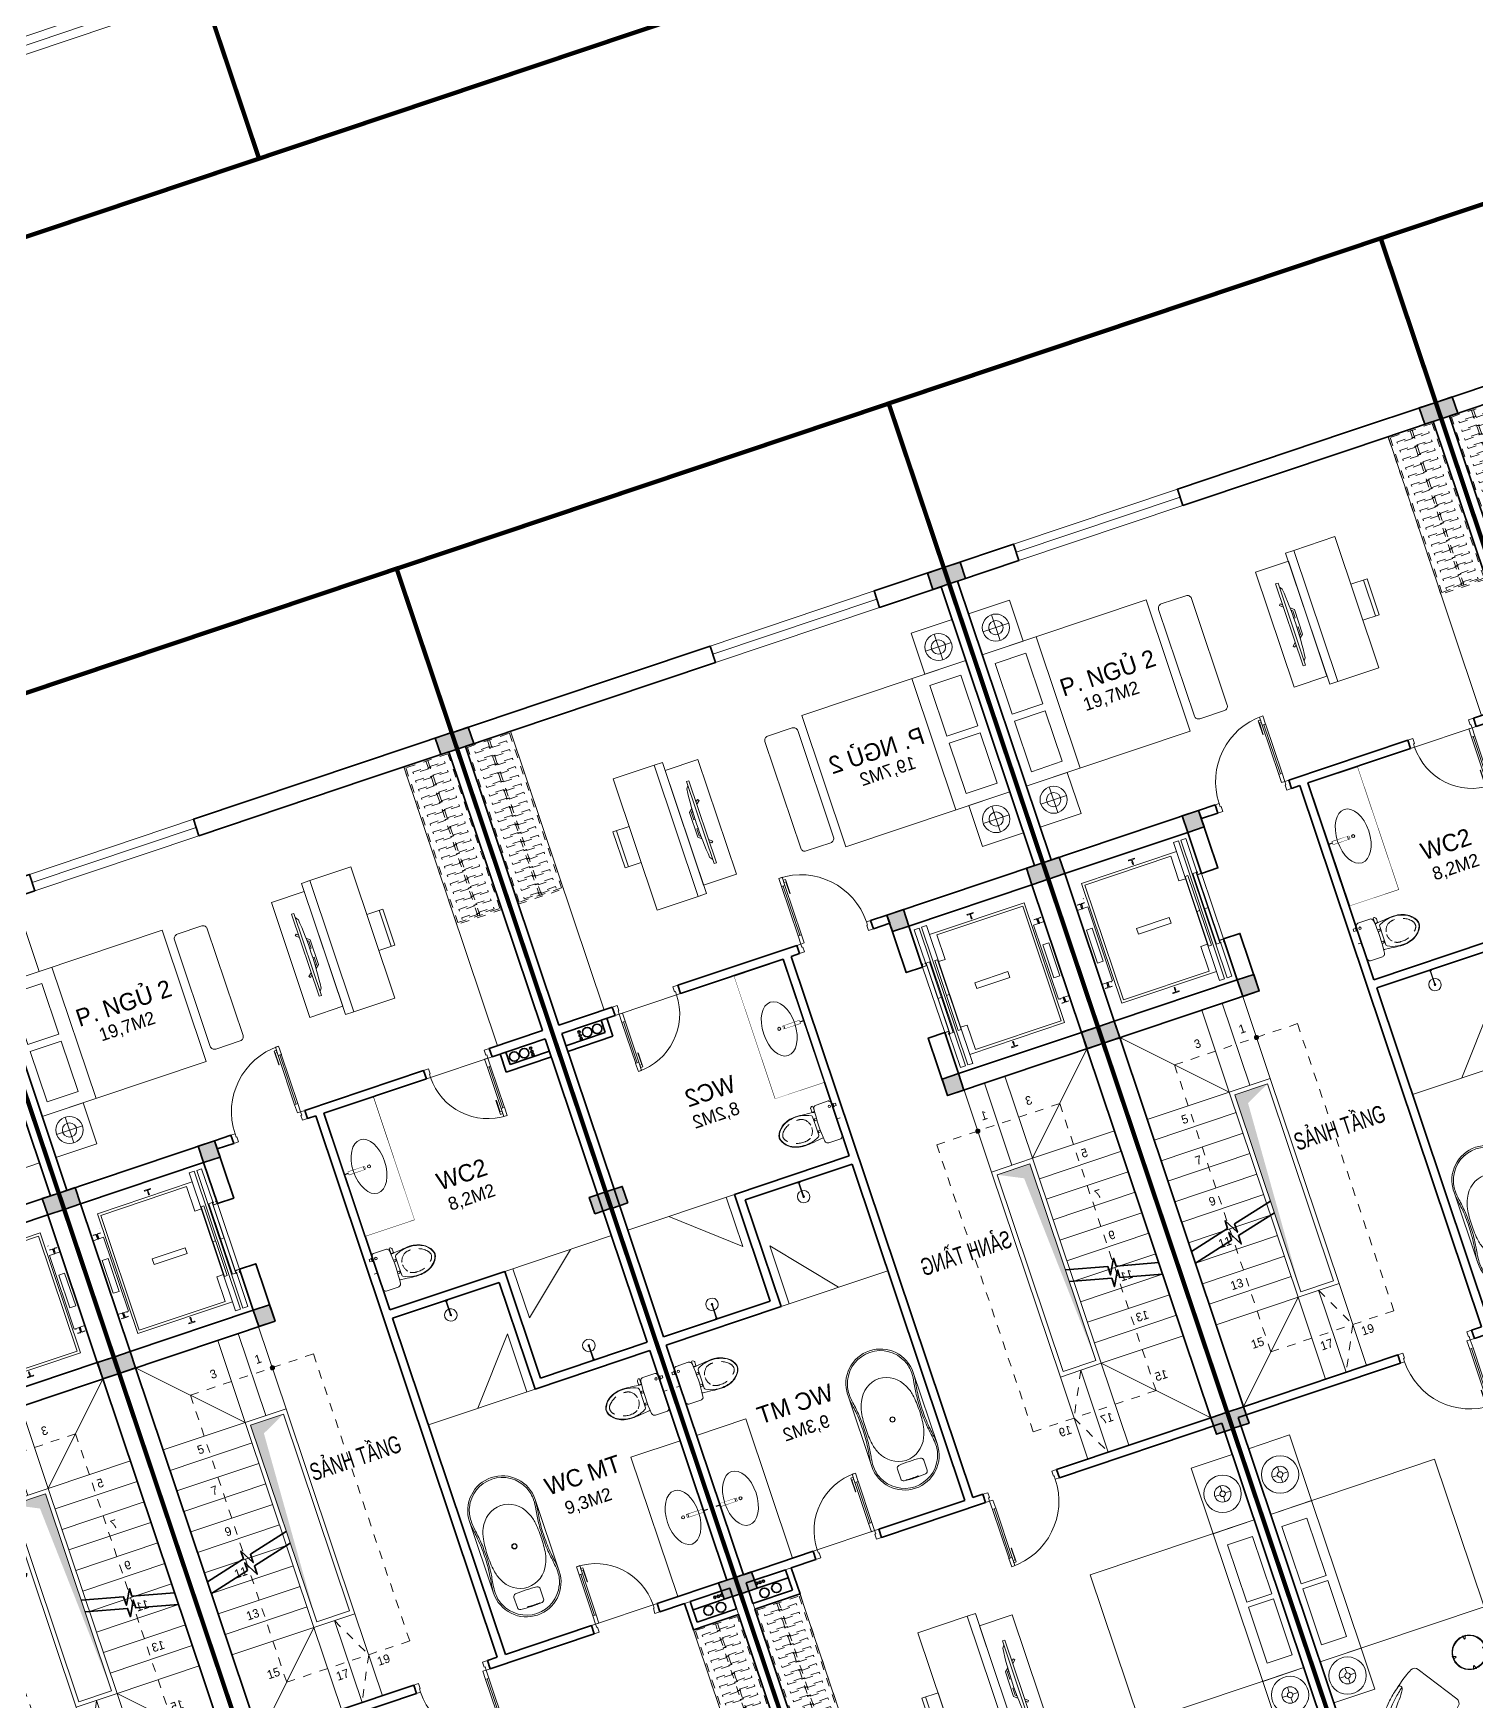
# Model space of a CAD drawing. Header units: metres. Extents: x 568332 to 569219, y 2065964 to 2066430.
# Drawn here: x 568564.28 to 568580.95, y 2066032.33 to 2066051.61 of the extents above; entities that cross this region are included whole.
import ezdxf

# ---------------------------------------------------------------- set-up
doc = ezdxf.new("R2010")
doc.units = ezdxf.units.M
for name, pattern in [('$AUDIT_BAD_LTYPE2', [0]), ('CENTER', [2, 1.25, -0.25, 0.25, -0.25]), ('HIDDEN', [0.375, 0.25, -0.125]), ('HIDDEN2', [0.1875, 0.125, -0.0625]), ('X-5M-G-MB PHONGNGU$0$HIDDEN2', [0.1875, 0.125, -0.0625]), ('xref-thap C (mb tang 32-2)$0$HIDDEN', [0.375, 0.25, -0.125])]:
    doc.linetypes.add(name, pattern=pattern)
doc.layers.get('0').update_dxf_attribs({"linetype": 'CONTINUOUS'})
doc.layers.get('DEFPOINTS').update_dxf_attribs({"linetype": 'CONTINUOUS'})
for name, color, linetype, lineweight in [('-CENTER', 143, 'CENTER', 13), ('-CONCRETE', 1, 'CONTINUOUS', 35), ('-DIM', 9, 'CONTINUOUS', 13), ('-DOOR', 137, 'CONTINUOUS', 9), ('-FURNITURE', 46, 'CONTINUOUS', 9), ('-HATCH', 8, 'CONTINUOUS', 5), ('-KH', 143, 'CONTINUOUS', 13), ('-LINE1', 7, 'CONTINUOUS', 18), ('-LINE2', 252, 'CONTINUOUS', 9), ('-STEEL1', 1, 'CONTINUOUS', 35), ('-TEXT', 7, 'CONTINUOUS', 15), ('-WALL', 4, 'CONTINUOUS', 35), ('TEXT25', 2, 'CONTINUOUS', 13)]:
    doc.layers.add(name, color=color, linetype=linetype, lineweight=lineweight)
for name, color, linetype in [('-RANH GIOI LO DAT', 12, 'CONTINUOUS'), ('12. NET DIM', 252, 'CONTINUOUS'), ('ChiaLo', 128, 'CENTER'), ('ViaHeS', 32, 'CONTINUOUS')]:
    doc.layers.add(name, color=color, linetype=linetype)
doc.styles.add('SVN_AVO_thuong', font='')
doc.styles.add('T1', font='', dxfattribs={"height": 200})
doc.styles.get('SVN_AVO_thuong').set_extended_font_data('SVN-Avo')
doc.styles.get('T1').set_extended_font_data('VNgeometric Light')

# ---------------------------------------------------------------- blocks, each defined once
blk = doc.blocks.new('*U187')
at = {"linetype": 'X-5M-G-MB PHONGNGU$0$HIDDEN2'}
for points in [[(0, 600), (0, 0), (1636, 0), (1636, 600)], [(1616, 580), (1616, 20), (20, 20), (20, 580)], [(1616, 287), (1616, 313), (20, 313), (20, 287)], [(114, 319), (109, 319), (109, 280), (114, 280)], [(228, 319), (223, 319), (223, 280), (228, 280)], [(342, 319), (337, 319), (337, 280), (342, 280)], [(456, 319), (451, 319), (451, 280), (456, 280)], [(570, 319), (565, 319), (565, 280), (570, 280)], [(684, 319), (679, 319), (679, 280), (684, 280)], [(798, 319), (793, 319), (793, 280), (798, 280)], [(912, 319), (907, 319), (907, 280), (912, 280)], [(1026, 319), (1021, 319), (1021, 280), (1026, 280)], [(1140, 319), (1135, 319), (1135, 280), (1140, 280)], [(1254, 319), (1249, 319), (1249, 280), (1254, 280)], [(1368, 319), (1363, 319), (1363, 280), (1368, 280)], [(1482, 319), (1477, 319), (1477, 280), (1482, 280)], [(1596, 319), (1591, 319), (1591, 280), (1596, 280)]]:
    blk.add_lwpolyline(points, close=True, dxfattribs=at)
for points in [[(122, 313), (122, 515), (100, 515), (100, 313)], [(236, 313), (236, 515), (214, 515), (214, 313)], [(350, 313), (350, 515), (328, 515), (328, 313)], [(464, 313), (464, 515), (442, 515), (442, 313)], [(578, 313), (578, 515), (556, 515), (556, 313)], [(692, 313), (692, 515), (670, 515), (670, 313)], [(806, 313), (806, 515), (784, 515), (784, 313)], [(920, 313), (920, 515), (898, 515), (898, 313)], [(1034, 313), (1034, 515), (1012, 515), (1012, 313)], [(1148, 313), (1148, 515), (1126, 515), (1126, 313)], [(1262, 313), (1262, 515), (1240, 515), (1240, 313)], [(1376, 313), (1376, 515), (1354, 515), (1354, 313)], [(1490, 313), (1490, 515), (1468, 515), (1468, 313)], [(1604, 313), (1604, 515), (1582, 515), (1582, 313)], [(100, 287), (100, 92), (122, 92), (122, 287)], [(214, 287), (214, 92), (236, 92), (236, 287)], [(328, 287), (328, 92), (350, 92), (350, 287)], [(442, 287), (442, 92), (464, 92), (464, 287)], [(556, 287), (556, 92), (578, 92), (578, 287)], [(670, 287), (670, 92), (692, 92), (692, 287)], [(784, 287), (784, 92), (806, 92), (806, 287)], [(898, 287), (898, 92), (920, 92), (920, 287)], [(1012, 287), (1012, 92), (1034, 92), (1034, 287)], [(1126, 287), (1126, 92), (1148, 92), (1148, 287)], [(1240, 287), (1240, 92), (1262, 92), (1262, 287)], [(1354, 287), (1354, 92), (1376, 92), (1376, 287)], [(1468, 287), (1468, 92), (1490, 92), (1490, 287)], [(1582, 287), (1582, 92), (1604, 92), (1604, 287)]]:
    blk.add_lwpolyline(points, dxfattribs=at)
blk = doc.blocks.new('1800X2000')
at = {"layer": '-FURNITURE'}
blk.add_line((325497, 17765), (325497, 19565), dxfattribs=at)
for points in [[(323997, 19565), (325997, 19565), (325997, 17765), (323997, 17765)], [(325613, 19391), (325919, 19391), (325919, 18691), (325613, 18691)], [(325613, 18630), (325919, 18630), (325919, 17947), (325613, 17947)]]:
    blk.add_lwpolyline(points, close=True, dxfattribs=at)
blk = doc.blocks.new('A$C18091ED7')
for p, q in [((0, -42), (0, 0)), ((146, -27), (179, -27)), ((146, -27), (146, -30)), ((146, -30), (166, -30)), ((153, -37), (146, -30)), ((152, 0), (152, -27)), ((152, 0), (179, 0)), ((153, -37), (166, -37)), ((153, -40), (153, -37)), ((153, -40), (178, -40)), ((153, -40), (178, -40)), ((153, -40), (153, -42)), ((185, -30), (166, -30)), ((178, -37), (166, -37)), ((185, -30), (178, -37)), ((178, -37), (178, -40)), ((178, -40), (178, -42)), ((179, 0), (179, -27)), ((179, -27), (185, -27)), ((185, -27), (185, -30)), ((-83, -267), (-83, -300)), ((-83, -278), (-83, -288)), ((-61, -290), (-83, -290)), ((-63, -265), (-81, -265)), ((-61, -267), (-61, -300)), ((61, -267), (61, -300)), ((61, -290), (83, -290)), ((63, -265), (81, -265)), ((83, -267), (83, -300)), ((83, -278), (83, -288)), ((165, -262), (165, -290)), ((168, -260), (228, -260)), ((168, -292), (207, -292)), ((231, -274), (231, -262))]:
    blk.add_line(p, q)
for points in [[(230, -219, -0.137407), (225, -235), (222, -241, -0.236081), (198, -255, -0.051961), (-198, -255, -0.236081), (-222, -241), (-225, -235, -0.137407), (-230, -219), (-230, -72, -0.198912), (-226, -63), (-209, -46, -0.198912), (-200, -42), (0, -42), (200, -42, -0.198912), (209, -46), (226, -63, -0.198912), (230, -72)], [(144, -619, -0.212405), (26, -734, -0.027685), (-1, -739, -0.022279), (-26, -734, -0.212405), (-144, -619, -0.142796), (-167, -428, -0.093005), (-128, -309, -0.256439), (-111, -300), (0, -300), (111, -300, -0.256439), (128, -309, -0.093005), (167, -428, -0.142796)]]:
    blk.add_lwpolyline(points, format="xyb", close=True)
at = {"linetype": 'xref-thap C (mb tang 32-2)$0$HIDDEN', "ltscale": 100}
blk.add_lwpolyline([(61, -669, -0.199031), (0, -699, -0.199031), (-61, -669, -0.218924), (-132, -478, -0.153791), (-112, -404, -0.236701), (0, -348, -0.236701), (112, -404, -0.153791), (132, -478, -0.218924)], format="xyb", close=True, dxfattribs=at)
blk.add_circle((166, -78), 13.9)
for centre, radius, start, end in [((-81, -267), 1.98, 90, 180), ((-63, -267), 1.98, 0, 90), ((63, -267), 1.98, 90, 180), ((81, -267), 1.98, 0, 90), ((168, -262), 2.47, 90, 180), ((168, -290), 2.47, 180, 270), ((207, -277), 15.5, 270, 306.4659), ((168, -225), 80.1, 306.4659, 320.3123), ((228, -274), 2.47, 320.3123, 0)]:
    blk.add_arc(centre, radius, start, end)
for points in [[(-156, -259), (-157, -267), (-164, -328), (-169, -385), (-184, -528), (-136, -679), (-50, -735), (-20, -741), (0, -744)], [(156, -259), (157, -267), (164, -328), (169, -385), (184, -528), (136, -679), (50, -735), (20, -741), (0, -744)]]:
    blk.add_open_spline(points, degree=3, knots=[130.613938, 130.613938, 130.613938, 130.613938, 152.852109, 311.129351, 417.703951, 561.383393, 697.692632, 710.812262, 710.812262, 710.812262, 710.812262])
blk = doc.blocks.new('shower')
for points in [[(180919, -32316), (180912, -32316), (180912, -32147), (180919, -32147)], [(180929, -32327), (180902, -32327), (180902, -32316), (180929, -32316)]]:
    blk.add_lwpolyline(points, close=True)
for radius, start, end in [(72, 272.7907, 267.2093), (8.35, 294.8355, 245.1645)]:
    blk.add_arc((180916, -32147), radius, start, end)
blk = doc.blocks.new('Sink_Cicle')
blk.add_lwpolyline([(17, -50), (-17, -50), (-18, -252), (17, -252)], close=True)
blk.add_circle((0, -300), 17.5)
at = {"layer": 'DEFPOINTS'}
blk.add_line((0, -100), (0, 0), dxfattribs=at)
blk.add_wipeout([(17, -50), (-17, -50), (-18, -252), (17, -252)])
at = {"layer": '-FURNITURE', "linetype": 'Continuous'}
blk.add_ellipse((0, -300), major_axis=(-325, 0), ratio=0.584615, dxfattribs=at)
blk.add_line((-18, -237), (17, -237))
blk = doc.blocks.new('*U185')
at = {"ltscale": 300}
blk.add_lwpolyline([(0, 0), (1500, 0), (1500, -600), (0, -600)], close=True, dxfattribs=at)
blk.add_wipeout([(0, 0), (1500, 0), (1500, -600), (0, -600)], dxfattribs=at)
blk.add_blockref('Sink_Cicle', (750, 0), dxfattribs=at)
blk = doc.blocks.new('XR.MB.LM123$0$tvi 1')
blk.add_lwpolyline([(29, 0), (29, -1000), (0, -1000), (0, 0)], close=True)
for points in [[(29, -50), (52, -81)], [(-24, -236), (-39, -252)], [(0, -285), (-39, -252)], [(0, -256), (-24, -236)], [(70, -315), (111, -350), (111, -650), (70, -685)], [(89, -446), (89, -360), (71, -345)], [(89, -554), (89, -640), (71, -655)], [(89, -446), (73, -446)], [(89, -554), (73, -554)], [(0, -715), (-39, -748)], [(-24, -764), (-39, -748)], [(0, -744), (-24, -764)], [(29, -950), (52, -919)]]:
    blk.add_lwpolyline(points)
blk.add_arc((-4025, -500), 4099, 354.1311, 5.8689)
blk = doc.blocks.new('A$C7D524948')
at = {"layer": '-FURNITURE'}
for points in [[(0, 825, 0.023749), (-77, 820, 0.11104), (-175, 786, 0.085168), (-235, 733, 0.08855), (-282, 649, 0.027906), (-316, 526, 0.028342), (-340, 373, 0.04712), (-341, 283, 0.513527), (-285, 300, 0.059578), (-243, 414, -0.034465), (-213, 507, -0.059277), (-183, 564, -0.166146), (-133, 600, -0.052564), (-76, 612, -0.028554), (0, 615, -3.543335)], [(-1, 774, 0.105584), (-138, 751, 0.083976), (-176, 728, 0.149302), (-241, 626, 0.024909), (-289, 424, 0.026439), (-307, 278, -0.886333)], [(-1, 774, -0.105584), (137, 751, -0.083976), (175, 728, -0.149302), (240, 626, -0.024909), (288, 424, -0.026439), (305, 278, 0.886333)], [(0, 825, -0.023749), (77, 820, -0.11104), (175, 786, -0.085168), (235, 733, -0.08855), (282, 649, -0.027906), (316, 526, -0.028342), (340, 373, -0.04712), (341, 283, -0.513527), (285, 300, -0.059578), (243, 414, 0.034465), (213, 507, 0.059277), (183, 564, 0.166146), (133, 600, 0.052564), (76, 612, 0.028554), (0, 615, 3.543335)], [(-343, 328, 0.022671), (-350, 124, 0.012122), (-346, 57, 0.405508), (-279, 0), (0, 0)], [(343, 328, -0.022671), (350, 124, -0.012122), (346, 57, -0.405508), (279, 0), (0, 0)]]:
    blk.add_lwpolyline(points, format="xyb", dxfattribs=at)
blk = doc.blocks.new('A$C52EE6B0C')
for p, q in [((-17.21, 15.73), (17.22, 15.73)), ((-17.21, -15.76), (17.25, -15.76))]:
    blk.add_line(p, q)
for radius in [1.2, 1.06]:
    blk.add_circle((0, -0.01), radius)
for centre, radius, start, end in [((-17.24, -0.01), 15.75, 90.00005, 180.00602), ((-18.18, -21.57), 37.31, 80.32537, 88.55949), ((10, 158.8), 145.24, 261.32176, 262.65662), ((-9.99, 158.8), 145.24, 277.34338, 278.67824), ((18.19, -21.57), 37.31, 91.44051, 99.67463), ((17.25, -0.01), 15.75, 359.99398, 89.99995), ((-17.21, 0), 15.03, 114.01434, 180.05883), ((-17.26, 0.1), 14.92, 89.8926, 114.01434), ((-7.45, -0.4), 12.19, 113.36694, 178.17202), ((-17.86, -16.41), 31.44, 80.9553, 88.85173), ((3.49, 116.01), 102.69, 260.80643, 264.35645), ((-5.42, -2.21), 14.69, 98.51976, 117.85129), ((-0.88, 77.07), 62.8, 262.97229, 270.8035), ((-0.26, -36.68), 49.55, 89.69838, 98.51976), ((-0.44, 89.41), 75.84, 265.33614, 270.33552), ((0.89, 77.07), 62.8, 269.1965, 277.02771), ((0.58, 84.46), 70.9, 269.53626, 275.75097), ((0.27, -36.68), 49.55, 81.48024, 90.30162), ((5.43, -2.21), 14.69, 62.14871, 81.48024), ((-18.44, 226.88), 214.55, 276.99221, 278.59677), ((7.46, -0.4), 12.19, 1.82798, 66.63306), ((17.5, -11.01), 26.04, 90.57162, 98.52624), ((17.38, 0.65), 14.38, 65.52402, 90.57162), ((17.03, -0.12), 15.22, 0.40185, 65.52402), ((28.3, 2.77), 0.286, 160.80789, 185.67758), ((1.03, 0.06), 27.11, 359.84479, 5.67758), ((28.15, 2.82), 0.123, 123.47411, 160.80789), ((28.12, 2.87), 0.0732, 85.79125, 123.47411), ((28.11, 2.83), 0.109, 39.09426, 85.79125), ((27.99, 2.72), 0.275, 4.9413, 41.00239), ((1.84, 0.05), 26.56, 359.86069, 5.81543), ((-17.24, -0.02), 15.75, 179.99398, 269.99995), ((-17.21, -0.03), 15.03, 179.94113, 245.98566), ((-7.45, 0.37), 12.19, 181.82798, 246.63306), ((7.46, 0.37), 12.19, 293.36694, 358.17202), ((17.25, -0.02), 15.75, 270.00005, 0.00602), ((17.03, 0.09), 15.22, 294.47598, 359.59814), ((1.03, -0.09), 27.11, 354.32242, 0.15521), ((28.3, -2.8), 0.286, 174.32242, 199.19211), ((28.15, -2.85), 0.123, 199.19211, 236.52589), ((28.12, -2.89), 0.0732, 236.52589, 274.20875), ((28.11, -2.86), 0.109, 274.20875, 320.90574), ((27.99, -2.75), 0.275, 318.99761, 355.0587), ((1.84, -0.08), 26.56, 354.18457, 0.13931), ((-17.26, -0.13), 14.92, 245.98566, 270.1074), ((-17.86, 16.38), 31.44, 271.14827, 279.0447), ((3.49, -116.04), 102.69, 95.64355, 99.19357), ((-5.42, 2.18), 14.69, 242.14871, 261.48024), ((10, -158.82), 145.24, 97.34338, 98.67824), ((-0.88, -77.1), 62.8, 89.1965, 97.02771), ((-0.26, 36.65), 49.55, 261.48024, 270.30162), ((-0.44, -89.44), 75.84, 89.66448, 94.66386), ((0.27, 36.65), 49.55, 269.69838, 278.51976), ((0.58, -84.49), 70.9, 84.24903, 90.46374), ((0.89, -77.1), 62.8, 82.97229, 90.8035), ((5.43, 2.18), 14.69, 278.51976, 297.85129), ((-18.44, -226.91), 214.55, 81.40323, 83.00779), ((-9.99, -158.82), 145.24, 81.32176, 82.65662), ((17.5, 10.99), 26.04, 261.47376, 269.42838), ((17.38, -0.67), 14.38, 269.42838, 294.47598), ((-18.18, 21.54), 37.31, 271.44051, 279.67463), ((18.19, 21.54), 37.31, 260.32537, 268.55949)]:
    blk.add_arc(centre, radius, start, end)
at = {"layer": 'DEFPOINTS'}
for tag, p in [('MODELNUMBER', (0, 0)), ('TRADENAME', (0, 0)), ('PRODUCT', (0, 0)), ('MATERIAL', (0, -0.01))]:
    blk.add_attdef(tag, p, '', height=0.001, dxfattribs=at)
blk = doc.blocks.new('tbl1')
at = {"layer": '-FURNITURE'}
for points in [[(-20, 199), (-20, 202), (20, 202), (20, 199), (0, 200)], [(-202, -20), (-202, 20), (-199, 20), (-200, 0), (-199, -20)], [(202, -20), (199, -20), (200, 0), (200, 20), (202, 20)], [(20, -202), (-20, -202), (-20, -199), (0, -200), (20, -199)]]:
    blk.add_hatch(color=256, dxfattribs=at).paths.add_polyline_path(points, flags=0)
at = {"layer": '-FURNITURE', "flags": 128}
for points in [[(-20, 199), (-20, 202), (0, 202), (20, 202), (20, 199)], [(-202, 0), (-202, 20), (-199, 20)], [(202, 0), (202, 20), (199, 20)], [(-20, -199), (-20, -202), (0, -202), (20, -202), (20, -199)]]:
    blk.add_lwpolyline(points, dxfattribs=at)
for points in [[(15, 193), (-15, 193), (-5, 163), (0, 163), (5, 163)], [(-193, -15), (-193, 15), (-163, 5), (-163, 0), (-163, -5)], [(193, -15), (193, 15), (163, 5), (163, 0), (163, -5)], [(15, -193), (-15, -193), (-5, -163), (0, -163), (5, -163)]]:
    blk.add_lwpolyline(points, close=True, dxfattribs=at)
at = {"layer": '-FURNITURE'}
for radius in [200, 193]:
    blk.add_circle((0, 0), radius, dxfattribs=at)
for start, end in [(90, 270), (270, 90)]:
    blk.add_arc((0, 0), 200, start, end, dxfattribs=at)
blk = doc.blocks.new('*U188')
at = {"linetype": 'X-5M-G-MB PHONGNGU$0$HIDDEN2'}
for points in [[(0, 600), (0, 0), (2098, 0), (2098, 600)], [(2078, 580), (2078, 20), (20, 20), (20, 580)], [(2078, 287), (2078, 313), (20, 313), (20, 287)], [(114, 319), (109, 319), (109, 280), (114, 280)], [(228, 319), (223, 319), (223, 280), (228, 280)], [(342, 319), (337, 319), (337, 280), (342, 280)], [(456, 319), (451, 319), (451, 280), (456, 280)], [(570, 319), (565, 319), (565, 280), (570, 280)], [(684, 319), (679, 319), (679, 280), (684, 280)], [(798, 319), (793, 319), (793, 280), (798, 280)], [(912, 319), (907, 319), (907, 280), (912, 280)], [(1026, 319), (1021, 319), (1021, 280), (1026, 280)], [(1140, 319), (1135, 319), (1135, 280), (1140, 280)], [(1254, 319), (1249, 319), (1249, 280), (1254, 280)], [(1368, 319), (1363, 319), (1363, 280), (1368, 280)], [(1482, 319), (1477, 319), (1477, 280), (1482, 280)], [(1596, 319), (1591, 319), (1591, 280), (1596, 280)], [(1710, 319), (1705, 319), (1705, 280), (1710, 280)], [(1824, 319), (1819, 319), (1819, 280), (1824, 280)], [(1938, 319), (1933, 319), (1933, 280), (1938, 280)], [(2052, 319), (2047, 319), (2047, 280), (2052, 280)]]:
    blk.add_lwpolyline(points, close=True, dxfattribs=at)
for points in [[(122, 313), (122, 515), (100, 515), (100, 313)], [(236, 313), (236, 515), (214, 515), (214, 313)], [(350, 313), (350, 515), (328, 515), (328, 313)], [(464, 313), (464, 515), (442, 515), (442, 313)], [(578, 313), (578, 515), (556, 515), (556, 313)], [(692, 313), (692, 515), (670, 515), (670, 313)], [(806, 313), (806, 515), (784, 515), (784, 313)], [(920, 313), (920, 515), (898, 515), (898, 313)], [(1034, 313), (1034, 515), (1012, 515), (1012, 313)], [(1148, 313), (1148, 515), (1126, 515), (1126, 313)], [(1262, 313), (1262, 515), (1240, 515), (1240, 313)], [(1376, 313), (1376, 515), (1354, 515), (1354, 313)], [(1490, 313), (1490, 515), (1468, 515), (1468, 313)], [(1604, 313), (1604, 515), (1582, 515), (1582, 313)], [(1718, 313), (1718, 515), (1696, 515), (1696, 313)], [(1832, 313), (1832, 515), (1810, 515), (1810, 313)], [(1946, 313), (1946, 515), (1924, 515), (1924, 313)], [(2060, 313), (2060, 515), (2038, 515), (2038, 313)], [(100, 287), (100, 92), (122, 92), (122, 287)], [(214, 287), (214, 92), (236, 92), (236, 287)], [(328, 287), (328, 92), (350, 92), (350, 287)], [(442, 287), (442, 92), (464, 92), (464, 287)], [(556, 287), (556, 92), (578, 92), (578, 287)], [(670, 287), (670, 92), (692, 92), (692, 287)], [(784, 287), (784, 92), (806, 92), (806, 287)], [(898, 287), (898, 92), (920, 92), (920, 287)], [(1012, 287), (1012, 92), (1034, 92), (1034, 287)], [(1126, 287), (1126, 92), (1148, 92), (1148, 287)], [(1240, 287), (1240, 92), (1262, 92), (1262, 287)], [(1354, 287), (1354, 92), (1376, 92), (1376, 287)], [(1468, 287), (1468, 92), (1490, 92), (1490, 287)], [(1582, 287), (1582, 92), (1604, 92), (1604, 287)], [(1696, 287), (1696, 92), (1718, 92), (1718, 287)], [(1810, 287), (1810, 92), (1832, 92), (1832, 287)], [(1924, 287), (1924, 92), (1946, 92), (1946, 287)], [(2038, 287), (2038, 92), (2060, 92), (2060, 287)]]:
    blk.add_lwpolyline(points, dxfattribs=at)
blk = doc.blocks.new('12PLMP12')
at = {"color": 0, "linetype": 'ByBlock'}
for p, q in [((-1.25, 0), (-3.75, 0)), ((0, 1.25), (0, 3.75)), ((1.25, 0), (3.75, 0)), ((0, -1.25), (0, -3.75))]:
    blk.add_line(p, q, dxfattribs=at)
for radius in [8.5, 3.75, 1.25]:
    blk.add_circle((0, 0), radius, dxfattribs=at)
blk = doc.blocks.new('X-5M-G-MB PHONGNGU$0$A$C25DB0C3F')
at = {"elevation": 0}
for points in [[(0, 438), (197, 438), (197, 0), (0, 0)], [(197, 438), (197, 0), (0, 0), (0, 438)]]:
    blk.add_lwpolyline(points, close=True, dxfattribs=at)
at = {"elevation": 0, "flags": 128}
blk.add_lwpolyline([(44, 438), (44, 0)], dxfattribs=at)
blk = doc.blocks.new('G1600')
for p, q in [((137477, -212827), (139077, -212827)), ((137228, -213392), (137228, -213077)), ((139326, -213392), (139326, -213077)), ((137385, -213234), (137070, -213234)), ((139169, -213234), (139484, -213234))]:
    blk.add_line(p, q)
blk.add_lwpolyline([(137477, -213484), (137477, -211484), (139077, -211484), (139077, -213484), (137477, -213484)])
for points in [[(136977, -213484), (136977, -212984), (137477, -212984), (137477, -213484)], [(137617, -213375), (137617, -212999), (138235, -212999), (138235, -213375)], [(138937, -213375), (138937, -212999), (138320, -212999), (138320, -213375)], [(139577, -213484), (139577, -212984), (139077, -212984), (139077, -213484)]]:
    blk.add_lwpolyline(points, close=True)
for centre, radius in [((137228, -213234), 157), ((137228, -213234), 82.4), ((139326, -213234), 157), ((139326, -213234), 82.4)]:
    blk.add_circle(centre, radius)
blk = doc.blocks.new('X-5M-DH-2-CORE$0$A$C75E80C28')
at = {"layer": '-LINE2', "linetype": 'Continuous', "ltscale": 2}
for p, q in [((-731, -149), (731, -149)), ((-731, -1305), (-731, -149)), ((-700, -179), (700, -179)), ((-700, -1225), (-700, -179)), ((-557, -112), (-560, -112)), ((-510, -22), (-510, -51)), ((-507, -22), (-510, -22)), ((-510, -109), (-510, -79)), ((-507, -22), (-507, -51)), ((-507, -109), (-507, -79)), ((-456, -57), (-501, -57)), ((-456, -60), (-501, -60)), ((-456, -70), (-501, -70)), ((-456, -73), (-501, -73)), ((-453, -63), (-453, -67)), ((-450, -63), (-450, -67)), ((450, -63), (450, -67)), ((453, -63), (453, -67)), ((456, -57), (501, -57)), ((456, -60), (501, -60)), ((456, -70), (501, -70)), ((456, -73), (501, -73)), ((457, -112), (460, -112)), ((507, -22), (510, -22)), ((507, -22), (507, -51)), ((507, -109), (507, -79)), ((510, -22), (510, -51)), ((510, -109), (510, -79)), ((700, -1225), (700, -179)), ((731, -1305), (731, -149)), ((840, -1305), (-840, -1305)), ((-840, -1365), (-840, -1305)), ((-700, -1225), (-400, -1225)), ((425, -1309), (-425, -1309)), ((-425, -1343), (-425, -1309)), ((425, -1343), (-425, -1343)), ((-400, -1305), (-400, -1225)), ((0, -1309), (0, -1343)), ((700, -1225), (400, -1225)), ((400, -1305), (400, -1225)), ((425, -1343), (425, -1309)), ((840, -1365), (840, -1305)), ((840, -1365), (-840, -1365)), ((840, -1395), (-840, -1395)), ((-840, -1395), (-840, -1455)), ((-840, -1455), (-435, -1455)), ((-435, -1450), (-435, -1460)), ((-435, -1450), (-400, -1450)), ((-435, -1460), (-425, -1460)), ((-435, -1490), (-435, -1500)), ((-435, -1490), (-425, -1490)), ((-435, -1500), (-400, -1500)), ((-433, -1452), (-433, -1458)), ((-433, -1452), (-402, -1452)), ((-433, -1458), (-425, -1458)), ((-433, -1492), (-433, -1498)), ((-433, -1492), (-425, -1492)), ((-433, -1498), (-402, -1498)), ((430, -1406), (-430, -1406)), ((-430, -1406), (-430, -1446)), ((430, -1446), (-430, -1446)), ((-425, -1458), (-425, -1460)), ((-425, -1490), (-425, -1492)), ((-402, -1452), (-402, -1498)), ((400, -1450), (-400, -1450)), ((-400, -1450), (-400, -1500)), ((0, -1406), (0, -1446)), ((400, -1450), (400, -1500)), ((435, -1450), (400, -1450)), ((435, -1500), (400, -1500)), ((402, -1452), (402, -1498)), ((433, -1452), (402, -1452)), ((433, -1498), (402, -1498)), ((433, -1458), (425, -1458)), ((425, -1458), (425, -1460)), ((435, -1460), (425, -1460)), ((425, -1490), (425, -1492)), ((435, -1490), (425, -1490)), ((433, -1492), (425, -1492)), ((430, -1406), (430, -1446)), ((433, -1452), (433, -1458)), ((433, -1492), (433, -1498)), ((435, -1450), (435, -1460)), ((840, -1455), (435, -1455)), ((435, -1490), (435, -1500)), ((840, -1395), (840, -1455))]:
    blk.add_line(p, q, dxfattribs=at)
for points in [[(-450, 0), (-450, -130), (450, -130), (450, 0)], [(-200, -29), (200, -29), (200, -101), (-200, -101)], [(-36, -584), (36, -584), (36, -984), (-36, -984)]]:
    blk.add_lwpolyline(points, close=True, dxfattribs=at)
for points in [[(-780, -789), (-751, -789, 0.414214), (-750, -788), (-750, -784), (-750, -780, 0.414214), (-751, -779), (-780, -779, -0.256978), (-784, -782), (-798, -782, -0.414214), (-801, -779), (-804, -749, 0.414214), (-807, -746), (-812, -746), (-812, -784), (-812, -821), (-807, -821, 0.414214), (-804, -818), (-801, -789, -0.414214), (-798, -786), (-784, -786, -0.256978), (-780, -789)], [(780, -789), (751, -789, -0.414214), (750, -788), (750, -784), (750, -780, -0.414214), (751, -779), (780, -779, 0.256978), (784, -782), (798, -782, 0.414214), (801, -779), (804, -749, -0.414214), (807, -746), (812, -746), (812, -784), (812, -821), (807, -821, -0.414214), (804, -818), (801, -789, 0.414214), (798, -786), (784, -786, 0.256978), (780, -789)]]:
    blk.add_lwpolyline(points, format="xyb", dxfattribs=at)
for centre, radius, start, end in [((-501, -51), 9.4, 180, 270), ((-501, -79), 9.4, 90, 180), ((-501, -51), 6.2, 180, 270), ((-501, -79), 6.2, 90, 180), ((-456, -63), 6.2, 0, 90), ((-456, -63), 3, 0, 90), ((-456, -67), 6.2, 270, 0), ((-456, -67), 3, 270, 0), ((456, -63), 6.2, 90, 180), ((456, -67), 6.2, 180, 270), ((456, -63), 3, 90, 180), ((456, -67), 3, 180, 270), ((501, -51), 6.2, 270, 0), ((501, -51), 9.4, 270, 0), ((501, -79), 9.4, 0, 90), ((501, -79), 6.2, 0, 90)]:
    blk.add_arc(centre, radius, start, end, dxfattribs=at)
blk = doc.blocks.new('A$C5C575821')
at = {"layer": '-CONCRETE'}
h = blk.add_hatch(color=256, dxfattribs=at)
h.dxf.hatch_style = 1
h.paths.add_polyline_path([(0, 200), (0, 0), (200, 0), (200, 200)])
blk.add_lwpolyline([(0, 0), (200, 0), (200, 200), (0, 200)], close=True, dxfattribs=at)
blk = doc.blocks.new('A$C3F71457E')
at = {"layer": '-CONCRETE'}
blk.add_lwpolyline([(0, -100), (0, 400), (-1500, 400), (-1500, -1400), (0, -1400), (0, -900), (200, -900), (200, -1600), (-1700, -1600), (-1700, 600), (200, 600), (200, -100), (0, -100)], dxfattribs=at)
at = {"layer": '-LINE1'}
blk.add_line((0, -900), (0, -100), dxfattribs=at)
at = {"layer": '-WALL'}
for p in [(-1700, 400), (0, 400), (-1700, -1600), (0, -1600)]:
    blk.add_blockref('A$C5C575821', p, dxfattribs=at)
at = {"color": 2, "rotation": 90}
blk.add_blockref('X-5M-DH-2-CORE$0$A$C75E80C28', (-1500, -500), dxfattribs=at)
blk = doc.blocks.new('*U148')
at = {"linetype": '$AUDIT_BAD_LTYPE2'}
for p, q in [((70, 100), (70, 600)), ((90, 600), (90, 100))]:
    blk.add_line(p, q, dxfattribs=at)
for points in [[(50, 600), (90, 600), (90, 700), (50, 700), (50, 600)], [(50, 603), (50, 100)], [(50, 100), (90, 100), (90, 0), (50, 0), (50, 100)]]:
    blk.add_lwpolyline(points)
for points in [[(118, 495), (118, 664), (90, 664), (90, 636), (113, 636), (113, 495)], [(0, 0), (50, 0), (50, -40), (60, -40), (60, -100), (0, -100)], [(800, 0), (750, 0), (750, -40), (740, -40), (740, -100), (800, -100)]]:
    blk.add_lwpolyline(points, close=True)
at = {"linetype": '$AUDIT_BAD_LTYPE2', "ltscale": 0.3}
blk.add_arc((50, 0), 700, 0, 90, dxfattribs=at)
blk = doc.blocks.new('*U149')
at = {"linetype": '$AUDIT_BAD_LTYPE2'}
for p, q in [((70, 100), (70, 700)), ((90, 700), (90, 100))]:
    blk.add_line(p, q, dxfattribs=at)
for points in [[(50, 700), (90, 700), (90, 800), (50, 800), (50, 700)], [(50, 703), (50, 100)], [(50, 100), (90, 100), (90, 0), (50, 0), (50, 100)]]:
    blk.add_lwpolyline(points)
for points in [[(118, 595), (118, 764), (90, 764), (90, 736), (113, 736), (113, 595)], [(0, 0), (50, 0), (50, -40), (60, -40), (60, -100), (0, -100)], [(900, 0), (850, 0), (850, -40), (840, -40), (840, -100), (900, -100)]]:
    blk.add_lwpolyline(points, close=True)
at = {"linetype": '$AUDIT_BAD_LTYPE2', "ltscale": 0.3}
blk.add_arc((50, 0), 800, 0, 90, dxfattribs=at)
blk = doc.blocks.new('TRUC M4')
at = {"layer": '-WALL'}
for p in [(-200, 14600), (5600, 14600), (-200, 9000), (5600, 9000), (-200, 4300), (5600, 4300), (-200, -200), (5600, -200)]:
    blk.add_blockref('A$C5C575821', p, dxfattribs=at)
blk = doc.blocks.new('M4- T3')
at = {"layer": '-HATCH', "true_color": 0x8c8896}
h = blk.add_hatch(color=252, dxfattribs=at)
h.dxf.hatch_style = 1
edge = h.paths.add_edge_path()
edge.add_arc((718472, 40240), 24.6, 0, 360)
h = blk.add_hatch(color=252, dxfattribs=at)
h.dxf.hatch_style = 1
h.paths.add_polyline_path([(718422, 39691), (718023, 39691), (718023, 37291), (718138, 39552)])
at = {"layer": '-CONCRETE'}
blk.add_line((722572, 36041), (722193, 36041), dxfattribs=at)
for centre, radius in [((722268, 42761, 0), 55), ((722389, 42761, 0), 55), ((722479, 42792, 0), 13), ((722479, 42750, 0), 13), ((722479, 42712, 0), 13), ((722477, 36096, 0), 13), ((722519, 36096, 0), 13), ((722557, 36096, 0), 13), ((722359, 35975, 0), 55), ((722508, 35965, 0), 55)]:
    blk.add_circle(centre, radius, dxfattribs=at)
at = {"layer": '-DOOR'}
blk.add_line((721223, 42841), (722023, 42841), dxfattribs=at)
blk.add_lwpolyline([(717623, 46541), (719623, 46541), (719623, 46341), (717623, 46341)], close=True, dxfattribs=at)
for points in [[(717623, 46441), (719623, 46441)], [(721022, 36241), (721822, 36241)]]:
    blk.add_lwpolyline(points, dxfattribs=at)
at = {"layer": '-FURNITURE'}
for p, q in [((721373, 40441), (722673, 40441)), ((719973, 39041), (721273, 39041))]:
    blk.add_line(p, q, dxfattribs=at)
at = {"layer": '-FURNITURE', "ltscale": 5}
for p, q in [((720275, 36833), (720275, 36711)), ((720595, 36832), (720595, 36711))]:
    blk.add_line(p, q, dxfattribs=at)
at = {"layer": '-FURNITURE'}
for points in [[(722123, 42941), (722123, 46341), (722673, 46341), (722673, 42941)], [(720173, 43942), (720173, 45341), (720573, 45341), (720573, 43942)], [(720573, 45441), (720673, 45441), (720673, 43841), (720573, 43841)], [(720673, 45441), (721173, 45441), (721173, 43841), (720673, 43841)], [(722673, 36241), (722673, 37940), (722073, 37940), (722073, 36241)], [(722123, 31741), (722123, 36141), (722673, 36141), (722673, 31741)], [(716873, 35762), (716873, 34962), (717373, 34962), (717373, 35762)], [(720373, 34962), (720273, 34962), (720273, 33162), (720373, 33162)], [(720373, 33162), (720973, 33162), (720973, 34962), (720373, 34962)], [(719873, 33312), (719873, 34812), (720273, 34812), (720273, 33312)], [(716873, 32662), (716873, 33162), (717373, 33162), (717373, 32662)]]:
    blk.add_lwpolyline(points, close=True, dxfattribs=at)
blk.add_lwpolyline([(719023, 45341), (719323, 45341, -0.414214), (719373, 45291), (719373, 43991, -0.414214), (719323, 43941), (719023, 43941, -0.414214), (718973, 43991), (718973, 45291, -0.414214)], format="xyb", close=True, dxfattribs=at)
for points in [[(721473, 40441), (721473, 39841), (722173, 40441)], [(721173, 39041), (721173, 39747), (720573, 39041)]]:
    blk.add_lwpolyline(points, dxfattribs=at)
at = {"layer": '-FURNITURE', "ltscale": 5}
for centre, radius, start, end in [((720309, 36833), 34.2, 97.7975, 180.4786), ((720430, 35189), 1683, 85.3853, 94.2746), ((720561, 36832), 34.2, 359.5588, 82.2399), ((720309, 36710), 34.2, 179.465, 262.1462), ((720429, 38355), 1683, 265.7382, 274.6274), ((720561, 36711), 34.2, 277.7038, 0.3849)]:
    blk.add_arc(centre, radius, start, end, dxfattribs=at)
at = {"layer": '-KH', "linetype": 'HIDDEN2', "ltscale": 5}
blk.add_lwpolyline([(718972, 36741), (717473, 36741), (717473, 40241), (718972, 40241)], close=True, dxfattribs=at)
blk.add_lwpolyline([(718223, 37241), (718472, 36741), (718223, 36241)], dxfattribs=at)
at = {"layer": '-KH'}
blk.add_circle((718472, 40240), 24.6, dxfattribs=at)
at = {"layer": '-LINE1'}
for p, q in [((717973, 39741), (716973, 40741)), ((717973, 40741), (717973, 39741)), ((718223, 39741), (718223, 40741)), ((718223, 40741), (718223, 39741)), ((718472, 39741), (718472, 40741)), ((718472, 40741), (718472, 39741)), ((717973, 36241), (717973, 37241)), ((718223, 37241), (718223, 36241)), ((718223, 36241), (718223, 37241)), ((718472, 37241), (718472, 36241)), ((718472, 36241), (718472, 37241))]:
    blk.add_line(p, q, dxfattribs=at)
at = {"layer": '-LINE1', "lineweight": 18}
for p, q in [((717973, 39741), (716973, 39741)), ((717973, 39491), (716973, 39491)), ((717973, 39241), (716973, 39241)), ((717973, 38991), (716973, 38991)), ((717973, 38741), (716973, 38741)), ((717973, 38491), (716973, 38491)), ((717973, 38241), (716973, 38241)), ((717973, 37991), (716973, 37991)), ((717973, 37741), (716973, 37741)), ((717973, 37491), (716973, 37491)), ((717973, 37241), (716973, 36241)), ((717973, 37241), (716973, 37241))]:
    blk.add_line(p, q, dxfattribs=at)
at = {"layer": '-LINE1'}
for points in [[(718472, 37241), (717973, 37241), (717973, 39741), (718472, 39741)], [(718422, 37291), (718023, 37291), (718023, 39691), (718422, 39691)]]:
    blk.add_lwpolyline(points, close=True, dxfattribs=at)
at = {"layer": '-RANH GIOI LO DAT', "linetype": 'HIDDEN', "ltscale": 10, "const_width": 50}
blk.add_lwpolyline([(716773, 48541), (722773, 48541), (722773, 28541), (716773, 28541)], close=True, dxfattribs=at)
at = {"layer": '-WALL'}
for p, q in [((721673, 46541), (722773, 46541)), ((722673, 46341), (721673, 46341)), ((722673, 42941), (722673, 46341)), ((718873, 42941), (718673, 42941)), ((718873, 42841), (718673, 42841)), ((718873, 42941), (718873, 42841)), ((719773, 42841), (719773, 42941)), ((719773, 42941), (721223, 42941)), ((719873, 42841), (719773, 42841)), ((719873, 36241), (719873, 42841)), ((721223, 42941), (721223, 42841)), ((722023, 42841), (722023, 42941)), ((722023, 42941), (722673, 42941)), ((722673, 42841), (722023, 42841)), ((722123, 42621), (722123, 42841)), ((722193, 42691), (722193, 42841)), ((722673, 40941), (722673, 42841)), ((722123, 42621), (722673, 42621)), ((722193, 42691), (722673, 42691)), ((722673, 39141), (722673, 40941)), ((716773, 31541), (716773, 40741)), ((716973, 40741), (716973, 36241)), ((721373, 40441), (719972, 40441)), ((721273, 40341), (719972, 40341)), ((719972, 40341), (719972, 36241)), ((721273, 39041), (721273, 40341)), ((721373, 40441), (721373, 39141)), ((721373, 39141), (722673, 39141)), ((722673, 39041), (721273, 39041)), ((716973, 36241), (718853, 36241)), ((718853, 36241), (718853, 36141)), ((719753, 36141), (719753, 36241)), ((719753, 36241), (719873, 36241)), ((719972, 36241), (721022, 36241)), ((721022, 36241), (721022, 36141)), ((721822, 36141), (721822, 36241)), ((721822, 36241), (722673, 36241)), ((716873, 36141), (718853, 36141)), ((718853, 36141), (716873, 36141)), ((716873, 36141), (716873, 31741)), ((721022, 36141), (719753, 36141)), ((722123, 36141), (721822, 36141)), ((722123, 35821), (722123, 36141)), ((722673, 36141), (722193, 36141)), ((722193, 35891), (722193, 36141)), ((722673, 35891), (722673, 36141)), ((722673, 35891), (722673, 36140)), ((722193, 35891), (722673, 35891)), ((722123, 35821), (722673, 35821)), ((722673, 31741), (722673, 35821))]:
    blk.add_line(p, q, dxfattribs=at)
for points in [[(716773, 42942), (716772, 46541), (717623, 46541), (717623, 46341)], [(721673, 46541), (719623, 46541), (719623, 46341), (721673, 46341)], [(717623, 46341), (716873, 46341), (716873, 42942)], [(718673, 42841), (718673, 42941)], [(718673, 42941), (718673, 42841)], [(718873, 42841), (718873, 42941)], [(718023, 38396), (717546, 38277), (717546, 38175), (717453, 38347), (717453, 38253), (716973, 38133)], [(718023, 38254), (717546, 38135), (717546, 38033), (717453, 38205), (717453, 38111), (716973, 37991)]]:
    blk.add_lwpolyline(points, dxfattribs=at)
at = {"layer": '-DIM', "xscale": -1, "rotation": 359.9999999899488}
blk.add_blockref('1800X2000', (1042870, 15397), dxfattribs=at)
at = {"layer": '-DOOR', "xscale": -1}
blk.add_blockref('*U149', (719773, 42941), dxfattribs=at)
at = {"layer": '-DOOR', "rotation": 180}
for name, p in [('*U148', (722023, 42841)), ('*U149', (719753, 36141))]:
    blk.add_blockref(name, p, dxfattribs=at)
at = {"layer": '-DOOR'}
blk.add_blockref('*U148', (721022, 36241), dxfattribs=at)
at = {"layer": '-FURNITURE', "extrusion": (0, 0, -1), "rotation": 270}
for name, p, xscale, yscale, zscale in [('*U188', (-722673, 46341), 0.916666666665974, 0.916666666665974, -0.916666666665974), ('*U187', (-722673, 35821), 0.916666666665974, 0.916666666665974, -0.916666666665974), ('12PLMP12', (-717123, 35364), 25.40000000037255, 25.40000000037255, -25.40000000037254)]:
    blk.add_blockref(name, p, dxfattribs=dict(at, xscale=xscale, yscale=yscale, zscale=zscale))
at = {"layer": '-FURNITURE'}
for name, p, rotation in [('G1600', (930357, 182918), 270), ('A$C18091ED7', (719930, 40891), 89.99999999999999), ('shower', (901538, 8015), 180), ('A$C7D524948', (718077, 32487), 124.1219197484613)]:
    blk.add_blockref(name, p, dxfattribs=dict(at, rotation=rotation))
at = {"layer": '-FURNITURE', "extrusion": (0, 0, -1), "rotation": 179.9963102775916}
for p in [(-720350, 44141), (-720048, 33562)]:
    blk.add_blockref('XR.MB.LM123$0$tvi 1', p, dxfattribs=at)
at = {"layer": '-FURNITURE', "xscale": -1}
for name, p, rotation in [('X-5M-G-MB PHONGNGU$0$A$C25DB0C3F', (721370, 44422), 359.9992859249025), ('A$C18091ED7', (722715, 38541), 270), ('X-5M-G-MB PHONGNGU$0$A$C25DB0C3F', (721170, 33793), 359.9992859249025)]:
    blk.add_blockref(name, p, dxfattribs=dict(at, rotation=rotation))
blk.add_blockref('shower', (902938, 71467), dxfattribs=at)
at = {"layer": '-FURNITURE', "xscale": 25.39829667096628, "yscale": 25.39829667096628, "zscale": 25.39829667096628, "rotation": 270}
blk.add_blockref('A$C52EE6B0C', (720468, 37393), dxfattribs=at).add_auto_attribs({'MODELNUMBER': 'K-1800', 'TRADENAME': 'ABRAZO', 'PRODUCT': 'BATH', 'MATERIAL': 'LITHOCAST'})
at = {"layer": '-FURNITURE', "xscale": 25.40000000083849, "yscale": 25.40000000083849, "zscale": 25.40000000083849, "rotation": 90.00000002731056}
blk.add_blockref('12PLMP12', (717123, 32912), dxfattribs=at)
at = {"layer": '-WALL', "xscale": -1, "rotation": 180}
blk.add_blockref('A$C3F71457E', (718473, 41341), dxfattribs=at)
at = {"layer": '-WALL'}
blk.add_blockref('tbl1', (718543, 32719), dxfattribs=at)
at = {"layer": '-TEXT', "style": 'T1'}
for s, p in [('3', (717765, 40339)), ('1', (718309, 40338)), ('5', (717348, 39559)), ('7', (717348, 39059)), ('9', (717348, 38559)), ('11', (717298, 38063)), ('13', (717275, 37559)), ('15', (717286, 36839)), ('17', (718038, 36568)), ('19', (718542, 36581))]:
    blk.add_text(s, height=100, rotation=360, dxfattribs=at).set_placement(p)
at = {"layer": 'TEXT25'}
for s, height, style, p in [('P. NGỦ 2', 200, 'SVN_AVO_thuong', (717610, 44684)), ('19,7M2', 150, 'T1', (717800, 44443)), ('WC2', 200, 'SVN_AVO_thuong', (720962, 41563)), ('8,2M2', 150, 'T1', (721004, 41304)), ('WC MT', 200, 'SVN_AVO_thuong', (721025, 37823)), ('9,3M2', 150, 'T1', (721165, 37544))]:
    blk.add_text(s, height=height, rotation=360, dxfattribs=dict(at, style=style)).set_placement(p)
at = {"layer": 'TEXT25', "style": 'SVN_AVO_thuong', "width": 0.7}
blk.add_text('SẢNH TẦNG', height=200, rotation=360, dxfattribs=at).set_placement((718505, 38846))
at = {"layer": '-FURNITURE', "extrusion": (0, 0, -1), "xscale": -1, "zscale": -1, "rotation": 270}
blk.add_blockref('*U185', (-719972, 41341), dxfattribs=at)
at = {"layer": '-FURNITURE', "xscale": -1, "rotation": 270}
blk.add_blockref('Sink_Cicle', (722723, 37090), dxfattribs=at)
at = {"layer": '-WALL'}
for p, q in [((722773, 46541), (722773, 31541)), ((721223, 42841), (719972, 42841)), ((719972, 42841), (719972, 40441)), ((722673, 36241), (722673, 39041))]:
    blk.add_line(p, q, dxfattribs=at)
at = {"layer": '-STEEL1'}
blk.add_blockref('TRUC M4', (716972, 31741), dxfattribs=at)
blk = doc.blocks.new('M4-T3.1')
at = {"layer": '-DOOR'}
blk.add_lwpolyline([(463816, 46541), (465816, 46541), (465816, 46341), (463816, 46341)], close=True, dxfattribs=at)
blk.add_lwpolyline([(463816, 46441), (465816, 46441)], dxfattribs=at)
at = {"layer": '-RANH GIOI LO DAT', "linetype": 'HIDDEN', "ltscale": 10, "const_width": 50}
blk.add_lwpolyline([(460952, 48541), (466952, 48541), (466953, 28541), (460953, 28541)], close=True, dxfattribs=at)
at = {"layer": '-STEEL1'}
blk.add_blockref('TRUC M4', (461152, 31741), dxfattribs=at)

msp = doc.modelspace()

# ---------------------------------------------------------------- linework, layer by layer
at = {"layer": 'ChiaLo', "ltscale": 5}
for points in [[(568583.279, 2066076.755), (568589.642, 2066057.794), (568528.296, 2066037.207)], [(568560.526, 2066069.119), (568566.889, 2066050.158)], [(568529.663, 2066032.391), (568591.233, 2066053.054), (568597.596, 2066034.093)], [(568579.856, 2066049.236), (568586.219, 2066030.275)], [(568574.168, 2066047.327), (568580.531, 2066028.366)], [(568568.48, 2066045.418), (568574.843, 2066026.458)], [(568562.792, 2066043.509), (568569.155, 2066024.549)]]:
    msp.add_lwpolyline(points, dxfattribs=at)
at = {"layer": 'ViaHeS'}
msp.add_lwpolyline([(568591.233, 2066053.054), (568589.642, 2066057.794), (568528.296, 2066037.207), (568529.663, 2066032.391)], close=True, dxfattribs=at)

# ---------------------------------------------------------------- next in the draw order: block references
at = {"layer": '-CENTER', "color": 2, "true_color": 0xf1eb1f, "xscale": -0.001, "yscale": 0.001, "zscale": 0.001, "rotation": 18.55170734854561}
msp.add_blockref('M4- T3', (569257.762, 2066225.54), dxfattribs=at)
at = {"layer": '12. NET DIM', "color": 2, "true_color": 0xf1eb1f, "xscale": -0.001, "yscale": 0.001, "zscale": 0.001, "rotation": 198.5514997324876}
msp.add_blockref('M4-T3.1', (568108.757, 2065947.613), dxfattribs=at)

# ---------------------------------------------------------------- next in the draw order: block references
at = {"layer": '-CENTER', "color": 2, "true_color": 0xf1eb1f, "xscale": 0.001, "yscale": 0.001, "zscale": 0.001, "rotation": 18.55149973248752}
msp.add_blockref('M4- T3', (567898.707, 2065769.445), dxfattribs=at)
at = {"layer": '12. NET DIM', "color": 2, "true_color": 0xf1eb1f, "xscale": 0.0009999999999999998, "yscale": 0.0009999999999999998, "zscale": 0.0009999999999999998, "rotation": 198.5512188517892}
msp.add_blockref('M4-T3.1', (568994.135, 2066244.739), dxfattribs=at)

# ---------------------------------------------------------------- next in the draw order: block references
at = {"layer": '-CENTER', "color": 2, "true_color": 0xf1eb1f, "xscale": -0.001, "yscale": 0.001, "zscale": 0.001, "rotation": 18.55170734854561}
msp.add_blockref('M4- T3', (569269.139, 2066229.357), dxfattribs=at)

# ---------------------------------------------------------------- next in the draw order: block references
at = {"layer": '-CENTER', "color": 2, "true_color": 0xf1eb1f, "xscale": 0.001, "yscale": 0.001, "zscale": 0.001, "rotation": 18.55149973248752}
msp.add_blockref('M4- T3', (567910.084, 2065773.263), dxfattribs=at)

# ---------------------------------------------------------------- next in the draw order: block references
at = {"layer": '-CENTER', "color": 2, "true_color": 0xf1eb1f, "xscale": -0.001, "yscale": 0.001, "zscale": 0.001, "rotation": 18.55170734854561}
msp.add_blockref('M4- T3', (569280.515, 2066233.175), dxfattribs=at)

doc.saveas('drawing.dxf')
